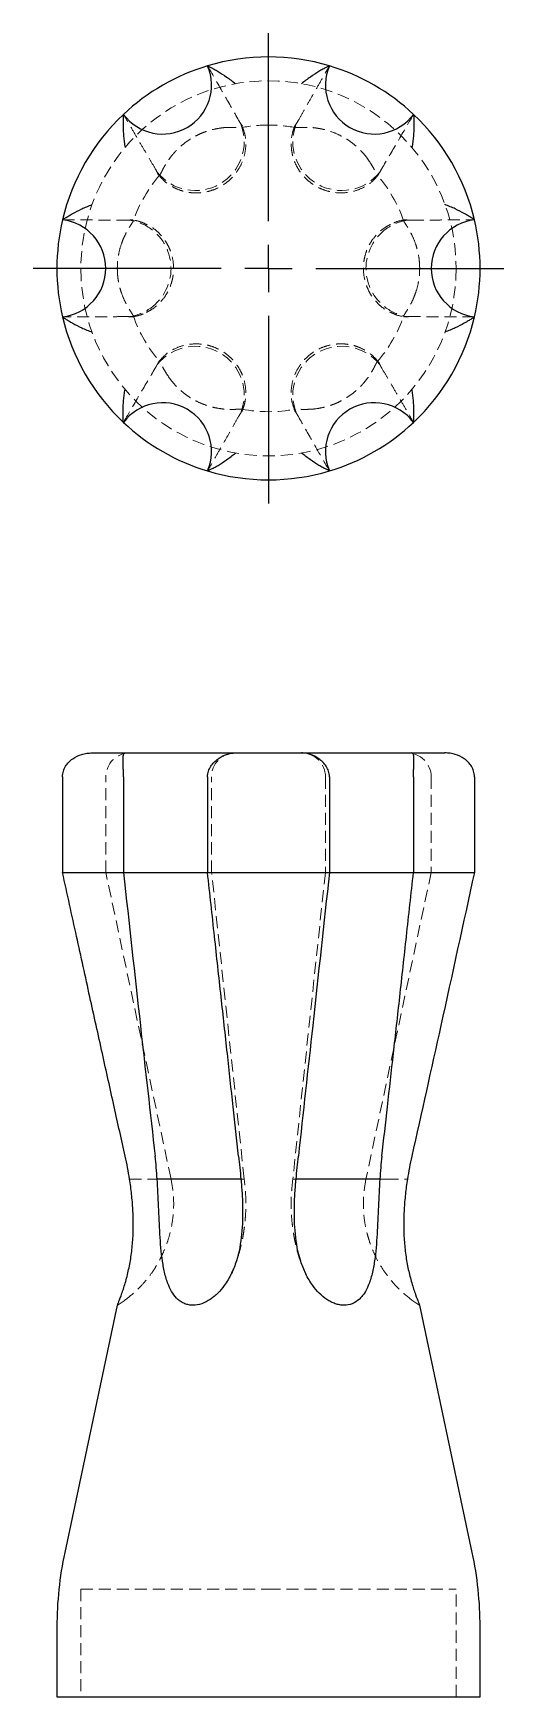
# Model space of a CAD drawing. Header units: millimetres. Extents: x 58 to 245, y 7 to 183.
# Drawn here: x 58.1 to 107.9, y 7 to 182.9 of the extents above; entities that cross this region are included whole.
import ezdxf

# ---------------------------------------------------------------- set-up
doc = ezdxf.new("R2010")
doc.units = ezdxf.units.MM
doc.linetypes.add('HIDDEN', pattern=[1.905, 1.27, -0.635])
doc.layers.add('10', color=7, linetype='Continuous')

# ---------------------------------------------------------------- blocks, each defined once
blk = doc.blocks.new('SW_CENTERMARKSYMBOL_0')
at = {"layer": '10', "color": 0}
for p, q in [((0, 5), (0, 24.86)), ((0, 0), (0, 2.5)), ((-5, 0), (-24.86, 0)), ((0, 0), (-2.5, 0)), ((0, 0), (0, -2.5)), ((0, 0), (2.5, 0)), ((5, 0), (24.86, 0)), ((0, -5), (0, -24.86))]:
    blk.add_line(p, q, dxfattribs=at)

msp = doc.modelspace()

# ---------------------------------------------------------------- linework, layer by layer
at = {"color": 7, "linetype": 'HIDDEN', "lineweight": 18}
for p, q in [((80.24, 173.02), (80.08, 173.27)), ((94.63, 167.9), (94.76, 168.16)), ((70.09, 162.66), (70.1, 162.65)), ((95.91, 153.34), (95.9, 153.35)), ((71.37, 148.1), (71.24, 147.84)), ((85.76, 142.98), (85.92, 142.73)), ((65.81, 94.15), (65.81, 104.25)), ((76.99, 94.15), (76.99, 104.25)), ((89.01, 104.25), (89.01, 94.15)), ((100.19, 104.25), (100.19, 94.15)), ((72.7, 61.73), (65.81, 94.15)), ((80.43, 61.73), (76.99, 94.15)), ((89.01, 94.15), (85.57, 61.73)), ((100.19, 94.15), (93.3, 61.73)), ((68.32, 61.73), (70.55, 61.73)), ((70.55, 61.73), (71.24, 61.73)), ((80.08, 61.73), (80.43, 61.73)), ((80.43, 61.73), (80.43, 61.73)), ((85.57, 61.73), (85.92, 61.73)), ((85.57, 61.73), (85.57, 61.73)), ((94.76, 61.73), (95.45, 61.73)), ((95.45, 61.73), (97.68, 61.73)), ((67.02, 48.37), (67.75, 48.87)), ((98.25, 48.87), (98.98, 48.37)), ((63.17, 18.37), (83, 18.37)), ((63.17, 18.37), (63.17, 7)), ((83, 18.37), (102.83, 18.37)), ((102.83, 7), (102.83, 18.37))]:
    msp.add_line(p, q, dxfattribs=at)
at = {"color": 7, "linetype": 'Continuous', "lineweight": 25}
for p, q in [((64.35, 106.78), (67.84, 106.78)), ((67.84, 106.78), (79.51, 106.78)), ((79.51, 106.78), (86.49, 106.78)), ((86.49, 106.78), (98.16, 106.78)), ((98.16, 106.78), (101.65, 106.78)), ((61.24, 104.25), (61.24, 94.15)), ((67.68, 104.25), (67.68, 94.15)), ((76.56, 104.25), (76.56, 94.15)), ((89.44, 104.25), (89.44, 94.15)), ((98.32, 104.25), (98.32, 94.15)), ((104.76, 104.25), (104.76, 94.15)), ((61.24, 94.15), (67.68, 94.15)), ((76.56, 94.15), (89.44, 94.15)), ((98.32, 94.15), (104.76, 94.15)), ((80.08, 61.73), (71.24, 61.73)), ((94.76, 61.73), (85.92, 61.73)), ((67.02, 48.38), (61.47, 22.26)), ((67.03, 48.38), (67.02, 48.37)), ((98.97, 48.38), (98.96, 48.42)), ((104.53, 22.26), (98.98, 48.38)), ((60.64, 14.38), (60.64, 7)), ((105.36, 7), (105.36, 14.38)), ((60.64, 7), (83, 7)), ((83, 7), (105.36, 7))]:
    msp.add_line(p, q, dxfattribs=at)
at = {"color": 7, "linetype": 'HIDDEN', "lineweight": 18}
msp.add_circle((83, 158), 19.83, dxfattribs=at)
at = {"color": 7, "linetype": 'Continuous', "lineweight": 25}
for centre, radius, start, end in [((71.82, 177.36), 5.16, 216.6335, 23.3665), ((83, 158), 22.36, 106.7329, 133.2671), ((83, 158), 22.36, 73.2671, 106.7329), ((94.18, 177.36), 5.16, 156.6335, 323.3665), ((83, 158), 22.36, 46.7329, 73.2671), ((83, 158), 22.36, 133.2671, 166.7329), ((83, 158), 22.36, 13.2671, 46.7329), ((83, 158), 22.36, 166.7329, 193.2671), ((60.64, 158), 5.16, 276.6335, 83.3665), ((105.36, 158), 5.16, 96.6335, 263.3665), ((83, 158), 22.36, 346.7329, 13.2671), ((83, 158), 22.36, 193.2671, 226.7329), ((83, 158), 22.36, 313.2671, 346.7329), ((71.82, 138.64), 5.16, 336.6335, 143.3665), ((94.18, 138.64), 5.16, 36.6335, 203.3665), ((83, 158), 22.36, 226.7329, 253.2671), ((83, 158), 22.36, 286.7329, 313.2671), ((83, 158), 22.36, 253.2671, 286.7329), ((98.53, 14.38), 37.89, 168, 180), ((67.47, 14.38), 37.89, 0, 12)]:
    msp.add_arc(centre, radius, start, end, dxfattribs=at)
at = {"color": 7, "linetype": 'HIDDEN', "lineweight": 18}
for centre, radius, start, end in [((75.27, 171.39), 5.16, 218.7031, 21.2969), ((83, 158), 15.15, 90, 100.6754), ((83, 158), 15.15, 79.3277, 90), ((90.73, 171.39), 5.16, 158.7031, 321.2969), ((83, 158), 15.15, 139.3271, 160.6732), ((83, 158), 15.15, 19.3232, 40.6747), ((67.54, 158), 5.16, 54.3174, 81.2969), ((67.54, 158), 5.16, 305.6826, 54.3174), ((98.46, 158), 5.16, 125.6826, 234.3174), ((98.46, 158), 5.16, 98.7031, 125.6826), ((67.54, 158), 5.16, 278.7031, 305.6826), ((98.46, 158), 5.16, 234.3174, 261.2969), ((83, 158), 15.15, 199.3253, 220.6759), ((83, 158), 15.15, 319.3274, 340.6752), ((75.27, 144.61), 5.16, 338.7031, 141.2969), ((90.73, 144.61), 5.16, 38.7031, 201.2969), ((83, 158), 15.15, 259.3246, 280.6731), ((68.34, 104.25), 2.53, 90, 180), ((79.51, 104.25), 2.53, 93.5653, 180), ((86.49, 104.25), 2.53, 0, 90), ((97.66, 104.25), 2.53, 0, 90)]:
    msp.add_arc(centre, radius, start, end, dxfattribs=at)
at = {"color": 7, "linetype": 'Continuous', "lineweight": 25}
for points, knots in [([(76.56, 179.41), (76.56, 179.41), (76.6, 179.39), (76.72, 179.34), (76.8, 179.29), (77.01, 179.19), (77.13, 179.13), (77.39, 178.99), (77.53, 178.91), (77.96, 178.65), (78.27, 178.45), (78.73, 178.12), (78.89, 178.01), (79.2, 177.77), (79.36, 177.64), (79.51, 177.52)], [0, 0, 0, 0, 0.125, 0.125, 0.25, 0.25, 0.375, 0.375, 0.5, 0.5, 0.75, 0.75, 0.875, 0.875, 1, 1, 1, 1]), ([(89.44, 179.41), (89.44, 179.41), (89.4, 179.39), (89.28, 179.34), (89.2, 179.29), (88.99, 179.19), (88.87, 179.13), (88.61, 178.99), (88.47, 178.91), (88.04, 178.65), (87.73, 178.45), (87.27, 178.12), (87.11, 178.01), (86.8, 177.77), (86.64, 177.64), (86.49, 177.52)], [0, 0, 0, 0, 0.125, 0.125, 0.25, 0.25, 0.375, 0.375, 0.5, 0.5, 0.75, 0.75, 0.875, 0.875, 1, 1, 1, 1]), ([(67.68, 174.28), (67.68, 174.28), (67.67, 174.24), (67.66, 174.11), (67.66, 174.01), (67.64, 173.78), (67.64, 173.65), (67.63, 173.35), (67.63, 173.19), (67.64, 172.69), (67.66, 172.33), (67.71, 171.75), (67.73, 171.56), (67.78, 171.17), (67.81, 170.98), (67.84, 170.78)], [0, 0, 0, 0, 0.125, 0.125, 0.25, 0.25, 0.375, 0.375, 0.5, 0.5, 0.75, 0.75, 0.875, 0.875, 1, 1, 1, 1]), ([(98.32, 174.28), (98.32, 174.28), (98.33, 174.24), (98.34, 174.11), (98.34, 174.01), (98.36, 173.78), (98.36, 173.65), (98.37, 173.35), (98.37, 173.19), (98.36, 172.69), (98.34, 172.33), (98.29, 171.75), (98.27, 171.56), (98.22, 171.17), (98.19, 170.98), (98.16, 170.78)], [0, 0, 0, 0, 0.125, 0.125, 0.25, 0.25, 0.375, 0.375, 0.5, 0.5, 0.75, 0.75, 0.875, 0.875, 1, 1, 1, 1]), ([(61.24, 163.13), (61.24, 163.13), (61.27, 163.15), (61.38, 163.23), (61.46, 163.28), (61.65, 163.41), (61.77, 163.48), (62.02, 163.63), (62.16, 163.71), (62.6, 163.96), (62.92, 164.13), (63.44, 164.37), (63.62, 164.44), (63.98, 164.6), (64.17, 164.67), (64.35, 164.74)], [0, 0, 0, 0, 0.125, 0.125, 0.25, 0.25, 0.375, 0.375, 0.5, 0.5, 0.75, 0.75, 0.875, 0.875, 1, 1, 1, 1]), ([(104.76, 163.13), (104.76, 163.13), (104.73, 163.15), (104.62, 163.23), (104.54, 163.28), (104.35, 163.41), (104.23, 163.48), (103.98, 163.63), (103.84, 163.71), (103.4, 163.96), (103.08, 164.13), (102.56, 164.37), (102.38, 164.44), (102.02, 164.6), (101.83, 164.67), (101.65, 164.74)], [0, 0, 0, 0, 0.125, 0.125, 0.25, 0.25, 0.375, 0.375, 0.5, 0.5, 0.75, 0.75, 0.875, 0.875, 1, 1, 1, 1]), ([(61.24, 152.87), (61.24, 152.87), (61.27, 152.85), (61.38, 152.77), (61.46, 152.72), (61.65, 152.59), (61.77, 152.52), (62.02, 152.37), (62.16, 152.29), (62.6, 152.04), (62.92, 151.87), (63.44, 151.63), (63.62, 151.56), (63.98, 151.4), (64.17, 151.33), (64.35, 151.26)], [0, 0, 0, 0, 0.125, 0.125, 0.25, 0.25, 0.375, 0.375, 0.5, 0.5, 0.75, 0.75, 0.875, 0.875, 1, 1, 1, 1]), ([(104.76, 152.87), (104.76, 152.87), (104.73, 152.85), (104.62, 152.77), (104.54, 152.72), (104.35, 152.59), (104.23, 152.52), (103.98, 152.37), (103.84, 152.29), (103.4, 152.04), (103.08, 151.87), (102.56, 151.63), (102.38, 151.56), (102.02, 151.4), (101.83, 151.33), (101.65, 151.26)], [0, 0, 0, 0, 0.125, 0.125, 0.25, 0.25, 0.375, 0.375, 0.5, 0.5, 0.75, 0.75, 0.875, 0.875, 1, 1, 1, 1]), ([(67.68, 141.72), (67.68, 141.72), (67.67, 141.76), (67.66, 141.89), (67.66, 141.99), (67.64, 142.22), (67.64, 142.35), (67.63, 142.65), (67.63, 142.81), (67.64, 143.31), (67.66, 143.67), (67.71, 144.25), (67.73, 144.44), (67.78, 144.83), (67.81, 145.02), (67.84, 145.22)], [0, 0, 0, 0, 0.125, 0.125, 0.25, 0.25, 0.375, 0.375, 0.5, 0.5, 0.75, 0.75, 0.875, 0.875, 1, 1, 1, 1]), ([(98.32, 141.72), (98.32, 141.72), (98.33, 141.76), (98.34, 141.89), (98.34, 141.99), (98.36, 142.22), (98.36, 142.35), (98.37, 142.65), (98.37, 142.81), (98.36, 143.31), (98.34, 143.67), (98.29, 144.25), (98.27, 144.44), (98.22, 144.83), (98.19, 145.02), (98.16, 145.22)], [0, 0, 0, 0, 0.125, 0.125, 0.25, 0.25, 0.375, 0.375, 0.5, 0.5, 0.75, 0.75, 0.875, 0.875, 1, 1, 1, 1]), ([(76.56, 136.59), (76.56, 136.59), (76.6, 136.61), (76.72, 136.66), (76.8, 136.71), (77.01, 136.81), (77.13, 136.87), (77.39, 137.01), (77.53, 137.09), (77.96, 137.35), (78.27, 137.55), (78.73, 137.88), (78.89, 137.99), (79.2, 138.23), (79.36, 138.36), (79.51, 138.48)], [0, 0, 0, 0, 0.125, 0.125, 0.25, 0.25, 0.375, 0.375, 0.5, 0.5, 0.75, 0.75, 0.875, 0.875, 1, 1, 1, 1]), ([(89.44, 136.59), (89.44, 136.59), (89.4, 136.61), (89.28, 136.66), (89.2, 136.71), (88.99, 136.81), (88.87, 136.87), (88.61, 137.01), (88.47, 137.09), (88.04, 137.35), (87.73, 137.55), (87.27, 137.88), (87.11, 137.99), (86.8, 138.23), (86.64, 138.36), (86.49, 138.48)], [0, 0, 0, 0, 0.125, 0.125, 0.25, 0.25, 0.375, 0.375, 0.5, 0.5, 0.75, 0.75, 0.875, 0.875, 1, 1, 1, 1]), ([(61.24, 104.25), (61.24, 104.45), (61.27, 104.65), (61.38, 105.02), (61.46, 105.2), (61.65, 105.52), (61.77, 105.67), (62.02, 105.93), (62.16, 106.05), (62.6, 106.36), (62.92, 106.51), (63.44, 106.67), (63.62, 106.71), (63.98, 106.76), (64.17, 106.78), (64.35, 106.78)], [0, 0, 0, 0, 0.125, 0.125, 0.25, 0.25, 0.375, 0.375, 0.5, 0.5, 0.75, 0.75, 0.875, 0.875, 1, 1, 1, 1]), ([(67.68, 104.25), (67.68, 104.45), (67.67, 104.65), (67.66, 105.02), (67.66, 105.2), (67.64, 105.52), (67.64, 105.67), (67.63, 105.93), (67.63, 106.05), (67.64, 106.36), (67.66, 106.51), (67.71, 106.67), (67.73, 106.71), (67.78, 106.76), (67.81, 106.78), (67.84, 106.78)], [0, 0, 0, 0, 0.125, 0.125, 0.25, 0.25, 0.375, 0.375, 0.5, 0.5, 0.75, 0.75, 0.875, 0.875, 1, 1, 1, 1]), ([(76.56, 104.25), (76.56, 104.45), (76.6, 104.65), (76.72, 105.02), (76.8, 105.2), (77.01, 105.52), (77.13, 105.67), (77.39, 105.93), (77.53, 106.05), (77.96, 106.36), (78.27, 106.51), (78.73, 106.67), (78.89, 106.71), (79.2, 106.76), (79.36, 106.78), (79.51, 106.78)], [0, 0, 0, 0, 0.125, 0.125, 0.25, 0.25, 0.375, 0.375, 0.5, 0.5, 0.75, 0.75, 0.875, 0.875, 1, 1, 1, 1]), ([(89.44, 104.25), (89.44, 104.45), (89.4, 104.65), (89.28, 105.02), (89.2, 105.2), (88.99, 105.52), (88.87, 105.67), (88.61, 105.93), (88.47, 106.05), (88.04, 106.36), (87.73, 106.51), (87.27, 106.67), (87.11, 106.71), (86.8, 106.76), (86.64, 106.78), (86.49, 106.78)], [0, 0, 0, 0, 0.125, 0.125, 0.25, 0.25, 0.375, 0.375, 0.5, 0.5, 0.75, 0.75, 0.875, 0.875, 1, 1, 1, 1]), ([(98.32, 104.25), (98.32, 104.45), (98.33, 104.65), (98.34, 105.02), (98.34, 105.2), (98.36, 105.52), (98.36, 105.67), (98.37, 105.93), (98.37, 106.05), (98.36, 106.36), (98.34, 106.51), (98.29, 106.67), (98.27, 106.71), (98.22, 106.76), (98.19, 106.78), (98.16, 106.78)], [0, 0, 0, 0, 0.125, 0.125, 0.25, 0.25, 0.375, 0.375, 0.5, 0.5, 0.75, 0.75, 0.875, 0.875, 1, 1, 1, 1]), ([(104.76, 104.25), (104.76, 104.45), (104.73, 104.65), (104.62, 105.02), (104.54, 105.2), (104.35, 105.52), (104.23, 105.67), (103.98, 105.93), (103.84, 106.05), (103.4, 106.36), (103.08, 106.51), (102.56, 106.67), (102.38, 106.71), (102.02, 106.76), (101.83, 106.78), (101.65, 106.78)], [0, 0, 0, 0, 0.125, 0.125, 0.25, 0.25, 0.375, 0.375, 0.5, 0.5, 0.75, 0.75, 0.875, 0.875, 1, 1, 1, 1]), ([(67.86, 64.13), (67.47, 65.88), (66.66, 69.5), (65.42, 75.12), (64.09, 81.12), (62.69, 87.51), (61.73, 91.89), (61.24, 94.15)], [0, 0, 0, 0, 0.174649, 0.361973, 0.561972, 0.774648, 1, 1, 1, 1]), ([(67.68, 94.15), (68.27, 88.75), (69.37, 78.74), (70.5, 68.74), (71.02, 64.13)], [0, 0, 0, 0, 0.539612, 1, 1, 1, 1]), ([(67.68, 94.15), (67.86, 94.15), (68.07, 94.15), (68.58, 94.15), (68.88, 94.15), (69.57, 94.15), (69.97, 94.15), (70.84, 94.15), (71.32, 94.15), (71.82, 94.15)], [0, 0, 0, 0, 0.25, 0.25, 0.5, 0.5, 0.75, 0.75, 1, 1, 1, 1]), ([(71.82, 94.15), (72.14, 94.15), (72.78, 94.15), (73.73, 94.15), (74.61, 94.15), (75.39, 94.15), (76.03, 94.15), (76.33, 94.15), (76.47, 94.15)], [0, 0, 0, 0, 0.164389, 0.334102, 0.50625, 0.677687, 0.845343, 1, 1, 1, 1]), ([(79.84, 64.13), (79.65, 65.88), (79.25, 69.5), (78.64, 75.12), (77.98, 81.12), (77.28, 87.51), (76.81, 91.89), (76.56, 94.15)], [0, 0, 0, 0, 0.174649, 0.361973, 0.561972, 0.774648, 1, 1, 1, 1]), ([(89.44, 94.15), (88.85, 88.75), (87.76, 78.74), (86.66, 68.74), (86.16, 64.13)], [0, 0, 0, 0, 0.539612, 1, 1, 1, 1]), ([(89.53, 94.15), (89.67, 94.15), (89.97, 94.15), (90.61, 94.15), (91.39, 94.15), (92.27, 94.15), (93.22, 94.15), (93.86, 94.15), (94.18, 94.15)], [0, 0, 0, 0, 0.154654, 0.3223106, 0.4937481, 0.6658967, 0.8356103, 1, 1, 1, 1]), ([(94.18, 94.15), (94.68, 94.15), (95.16, 94.15), (96.03, 94.15), (96.43, 94.15), (97.12, 94.15), (97.42, 94.15), (97.93, 94.15), (98.14, 94.15), (98.32, 94.15)], [0, 0, 0, 0, 0.25, 0.25, 0.5, 0.5, 0.75, 0.75, 1, 1, 1, 1]), ([(94.98, 64.13), (95.18, 65.88), (95.59, 69.5), (96.22, 75.12), (96.89, 81.12), (97.59, 87.51), (98.07, 91.89), (98.32, 94.15)], [0, 0, 0, 0, 0.174649, 0.361973, 0.561972, 0.774648, 1, 1, 1, 1]), ([(104.76, 94.15), (103.58, 88.75), (101.39, 78.74), (99.17, 68.74), (98.14, 64.13)], [0, 0, 0, 0, 0.539612, 1, 1, 1, 1]), ([(67.46, 49.51), (67.59, 49.87), (67.73, 50.29), (67.93, 50.96), (67.99, 51.2), (68.11, 51.68), (68.17, 51.92), (68.33, 52.66), (68.42, 53.17), (68.57, 54.21), (68.62, 54.74), (68.7, 55.81), (68.71, 56.35), (68.72, 57.43), (68.7, 57.97), (68.64, 59.05), (68.59, 59.58), (68.48, 60.66), (68.4, 61.19), (68.32, 61.73)], [0, 0, 0, 0, 0.125, 0.125, 0.1875, 0.1875, 0.25, 0.25, 0.375, 0.375, 0.5, 0.5, 0.625, 0.625, 0.75, 0.75, 0.875, 0.875, 1, 1, 1, 1]), ([(72.46, 50.46), (72.29, 50.86), (72.16, 51.27), (71.95, 52.14), (71.87, 52.59), (71.66, 53.99), (71.59, 54.94), (71.5, 56.4), (71.48, 56.88), (71.44, 57.85), (71.41, 58.34), (71.37, 59.31), (71.35, 59.8), (71.29, 60.76), (71.27, 61.25), (71.24, 61.73)], [0, 0, 0, 0, 0.125, 0.125, 0.25, 0.25, 0.5, 0.5, 0.625, 0.625, 0.75, 0.75, 0.875, 0.875, 1, 1, 1, 1]), ([(80.08, 61.73), (80.13, 61.24), (80.17, 60.76), (80.23, 59.8), (80.25, 59.31), (80.27, 58.34), (80.27, 57.85), (80.24, 56.88), (80.21, 56.39), (80.07, 54.94), (79.9, 53.99), (79.46, 52.62), (79.28, 52.16), (78.86, 51.28), (78.61, 50.86), (78.32, 50.46)], [0, 0, 0, 0, 0.125, 0.125, 0.25, 0.25, 0.375, 0.375, 0.5, 0.5, 0.75, 0.75, 0.875, 0.875, 1, 1, 1, 1]), ([(87.68, 50.46), (87.39, 50.86), (87.15, 51.27), (86.73, 52.14), (86.55, 52.59), (86.1, 53.99), (85.93, 54.94), (85.79, 56.4), (85.76, 56.88), (85.73, 57.85), (85.73, 58.34), (85.75, 59.31), (85.77, 59.8), (85.83, 60.76), (85.87, 61.25), (85.92, 61.73)], [0, 0, 0, 0, 0.125, 0.125, 0.25, 0.25, 0.5, 0.5, 0.625, 0.625, 0.75, 0.75, 0.875, 0.875, 1, 1, 1, 1]), ([(94.76, 61.73), (94.73, 61.24), (94.71, 60.76), (94.65, 59.8), (94.63, 59.31), (94.59, 58.34), (94.56, 57.85), (94.52, 56.88), (94.5, 56.39), (94.41, 54.94), (94.34, 53.99), (94.14, 52.62), (94.06, 52.16), (93.84, 51.28), (93.71, 50.86), (93.54, 50.46)], [0, 0, 0, 0, 0.125, 0.125, 0.25, 0.25, 0.375, 0.375, 0.5, 0.5, 0.75, 0.75, 0.875, 0.875, 1, 1, 1, 1]), ([(97.68, 61.73), (97.6, 61.19), (97.52, 60.66), (97.41, 59.59), (97.36, 59.05), (97.3, 57.97), (97.28, 57.43), (97.29, 56.35), (97.3, 55.81), (97.38, 54.75), (97.43, 54.22), (97.58, 53.17), (97.67, 52.66), (97.88, 51.68), (98, 51.2), (98.2, 50.52), (98.27, 50.3), (98.4, 49.89), (98.47, 49.69), (98.54, 49.51)], [0, 0, 0, 0, 0.125, 0.125, 0.25, 0.25, 0.375, 0.375, 0.5, 0.5, 0.625, 0.625, 0.75, 0.75, 0.875, 0.875, 0.9375, 0.9375, 1, 1, 1, 1]), ([(67.03, 48.38), (67.03, 48.39), (67.05, 48.43), (67.09, 48.55), (67.13, 48.63), (67.21, 48.83), (67.25, 48.94), (67.35, 49.2), (67.41, 49.35), (67.46, 49.51)], [0, 0, 0, 0, 0.25, 0.25, 0.5, 0.5, 0.75, 0.75, 1, 1, 1, 1]), ([(78.32, 50.46), (78.11, 50.17), (77.89, 49.91), (77.52, 49.54), (77.39, 49.43), (77.13, 49.21), (76.99, 49.1), (76.56, 48.82), (76.26, 48.66), (75.63, 48.44), (75.32, 48.39), (74.87, 48.39), (74.71, 48.4), (74.43, 48.46), (74.29, 48.5), (74.02, 48.6), (73.89, 48.67), (73.65, 48.82), (73.54, 48.91), (73.22, 49.19), (73.04, 49.42), (72.71, 49.91), (72.58, 50.17), (72.46, 50.46)], [0, 0, 0, 0, 0.125, 0.125, 0.1875, 0.1875, 0.25, 0.25, 0.375, 0.375, 0.5, 0.5, 0.5625, 0.5625, 0.625, 0.625, 0.6875, 0.6875, 0.75, 0.75, 0.875, 0.875, 1, 1, 1, 1]), ([(93.54, 50.46), (93.42, 50.17), (93.29, 49.91), (93.05, 49.54), (92.96, 49.43), (92.78, 49.21), (92.68, 49.1), (92.36, 48.82), (92.12, 48.66), (91.58, 48.44), (91.3, 48.39), (90.84, 48.39), (90.68, 48.4), (90.37, 48.46), (90.22, 48.5), (89.9, 48.6), (89.75, 48.67), (89.45, 48.82), (89.3, 48.91), (88.88, 49.19), (88.61, 49.42), (88.11, 49.91), (87.89, 50.17), (87.68, 50.46)], [0, 0, 0, 0, 0.125, 0.125, 0.1875, 0.1875, 0.25, 0.25, 0.375, 0.375, 0.5, 0.5, 0.5625, 0.5625, 0.625, 0.625, 0.6875, 0.6875, 0.75, 0.75, 0.875, 0.875, 1, 1, 1, 1]), ([(98.54, 49.51), (98.65, 49.2), (98.75, 48.93), (98.87, 48.63), (98.9, 48.55), (98.95, 48.43), (98.97, 48.39), (98.97, 48.38)], [0, 0, 0, 0, 0.5, 0.5, 0.75, 0.75, 1, 1, 1, 1]), ([(98.98, 48.37), (98.98, 48.37), (98.98, 48.37), (98.98, 48.38), (98.97, 48.38)], [0, 0, 0, 0, 0.119985, 1, 1, 1, 1])]:
    msp.add_open_spline(points, degree=3, knots=knots, dxfattribs=at)
at = {"color": 7, "linetype": 'HIDDEN', "lineweight": 18}
for points, knots in [([(76.56, 179.41), (77.15, 178.38), (78.24, 176.49), (79.34, 174.55), (79.84, 173.66)], [0, 0, 0, 0, 0.539612, 1, 1, 1, 1]), ([(86.16, 173.66), (86.35, 174), (86.75, 174.7), (87.36, 175.78), (88.02, 176.93), (88.72, 178.15), (89.19, 178.98), (89.44, 179.41)], [0, 0, 0, 0, 0.174649, 0.361973, 0.561972, 0.774648, 1, 1, 1, 1]), ([(71.02, 168.56), (70.82, 168.9), (70.41, 169.6), (69.78, 170.67), (69.11, 171.81), (68.41, 173.02), (67.93, 173.85), (67.68, 174.28)], [0, 0, 0, 0, 0.1746492, 0.3619731, 0.5619725, 0.7746479, 1, 1, 1, 1]), ([(98.32, 174.28), (97.73, 173.26), (96.63, 171.37), (95.5, 169.45), (94.98, 168.56)], [0, 0, 0, 0, 0.539612, 1, 1, 1, 1]), ([(71.38, 167.9), (71.57, 167.68), (71.97, 167.2), (72.75, 166.65), (73.6, 166.25), (74.43, 166.04), (75.22, 165.96), (75.98, 166), (76.75, 166.15), (77.5, 166.41), (78.21, 166.8), (78.87, 167.3), (79.49, 167.94), (80.05, 168.79), (80.46, 169.82), (80.64, 170.95), (80.58, 172.05), (80.34, 172.71), (80.23, 173.02)], [0, 0, 0, 0, 0.05986, 0.127728, 0.192961, 0.251718, 0.30258, 0.354138, 0.407428, 0.461857, 0.51675, 0.571401, 0.630766, 0.700165, 0.776536, 0.8559, 0.934079, 1, 1, 1, 1]), ([(72.46, 169.49), (72.58, 169.66), (72.71, 169.84), (72.95, 170.13), (73.04, 170.22), (73.22, 170.43), (73.32, 170.53), (73.64, 170.84), (73.88, 171.05), (74.42, 171.46), (74.7, 171.65), (75.16, 171.92), (75.32, 172), (75.63, 172.16), (75.78, 172.23), (76.1, 172.36), (76.25, 172.41), (76.55, 172.52), (76.7, 172.56), (77.12, 172.68), (77.39, 172.74), (77.89, 172.83), (78.11, 172.86), (78.32, 172.88)], [0, 0, 0, 0, 0.125, 0.125, 0.1875, 0.1875, 0.25, 0.25, 0.375, 0.375, 0.5, 0.5, 0.5625, 0.5625, 0.625, 0.625, 0.6875, 0.6875, 0.75, 0.75, 0.875, 0.875, 1, 1, 1, 1]), ([(78.32, 172.88), (78.58, 172.89), (79.1, 172.92), (79.64, 172.9), (80.02, 172.87), (80.14, 172.88), (80.19, 172.89)], [0, 0, 0, 0, 0.230507, 0.467616, 0.732056, 1, 1, 1, 1]), ([(85.76, 173.01), (85.66, 172.74), (85.45, 172.15), (85.37, 171.2), (85.45, 170.27), (85.68, 169.44), (86, 168.72), (86.41, 168.08), (86.93, 167.49), (87.54, 166.97), (88.22, 166.55), (88.98, 166.23), (89.86, 166.01), (90.87, 165.95), (91.97, 166.1), (93.04, 166.52), (93.96, 167.12), (94.41, 167.66), (94.62, 167.9)], [0, 0, 0, 0, 0.05986, 0.127728, 0.192961, 0.251718, 0.30258, 0.354138, 0.407428, 0.461857, 0.51675, 0.571401, 0.630766, 0.700165, 0.776536, 0.8559, 0.934079, 1, 1, 1, 1]), ([(85.92, 173.27), (85.85, 173.17), (85.77, 173.07), (85.76, 173.02), (85.76, 173.01)], [0, 0, 0, 0, 0.912679, 1, 1, 1, 1]), ([(85.81, 172.89), (85.84, 172.88), (85.92, 172.88), (86.14, 172.89), (86.47, 172.9), (86.95, 172.92), (87.42, 172.89), (87.68, 172.88)], [0, 0, 0, 0, 0.1888553, 0.3781749, 0.5737704, 0.7692281, 1, 1, 1, 1]), ([(87.68, 172.88), (87.89, 172.86), (88.11, 172.83), (88.48, 172.76), (88.61, 172.74), (88.87, 172.68), (89.01, 172.64), (89.44, 172.52), (89.74, 172.42), (90.37, 172.16), (90.68, 172.01), (91.13, 171.75), (91.29, 171.66), (91.57, 171.46), (91.71, 171.36), (91.98, 171.16), (92.11, 171.05), (92.35, 170.84), (92.46, 170.74), (92.78, 170.43), (92.96, 170.23), (93.29, 169.84), (93.42, 169.66), (93.54, 169.49)], [0, 0, 0, 0, 0.125, 0.125, 0.1875, 0.1875, 0.25, 0.25, 0.375, 0.375, 0.5, 0.5, 0.5625, 0.5625, 0.625, 0.625, 0.6875, 0.6875, 0.75, 0.75, 0.875, 0.875, 1, 1, 1, 1]), ([(71.51, 167.87), (71.53, 167.9), (71.58, 167.97), (71.68, 168.16), (71.83, 168.46), (72.05, 168.88), (72.32, 169.28), (72.46, 169.49)], [0, 0, 0, 0, 0.188841, 0.378164, 0.573763, 0.769224, 1, 1, 1, 1]), ([(93.54, 169.49), (93.68, 169.28), (93.97, 168.84), (94.22, 168.36), (94.39, 168.01), (94.46, 167.92), (94.49, 167.87)], [0, 0, 0, 0, 0.2305018, 0.4676058, 0.7320393, 1, 1, 1, 1]), ([(71.24, 168.16), (71.28, 168.05), (71.33, 167.93), (71.37, 167.9), (71.38, 167.89)], [0, 0, 0, 0, 0.9126793, 1, 1, 1, 1]), ([(61.24, 163.13), (62.42, 163.13), (64.61, 163.12), (66.83, 163.1), (67.86, 163.1)], [0, 0, 0, 0, 0.539612, 1, 1, 1, 1]), ([(68.32, 163.11), (68.4, 163.12), (68.48, 163.12), (68.59, 163.13), (68.64, 163.12), (68.7, 163.1), (68.72, 163.09), (68.71, 163.02), (68.7, 162.98), (68.62, 162.86), (68.57, 162.77), (68.42, 162.54), (68.33, 162.4), (68.12, 162.05), (67.99, 161.83), (67.8, 161.43), (67.73, 161.28), (67.59, 160.96), (67.53, 160.79), (67.46, 160.6)], [0, 0, 0, 0, 0.125, 0.125, 0.25, 0.25, 0.375, 0.375, 0.5, 0.5, 0.625, 0.625, 0.75, 0.75, 0.875, 0.875, 0.9375, 0.9375, 1, 1, 1, 1]), ([(70.08, 162.65), (69.87, 162.75), (69.39, 163), (68.85, 163.08), (68.55, 163.13)], [0, 0, 0, 0, 0.424314, 1, 1, 1, 1]), ([(70.1, 153.35), (70.31, 153.46), (70.82, 153.72), (71.5, 154.32), (72.11, 155.06), (72.54, 155.85), (72.8, 156.59), (72.97, 157.48), (72.99, 158.56), (72.75, 159.61), (72.41, 160.4), (72.07, 160.98), (71.63, 161.54), (71.09, 162.05), (70.57, 162.43), (70.22, 162.6), (70.1, 162.65)], [0, 0, 0, 0, 0.062103, 0.149816, 0.234316, 0.312271, 0.380979, 0.438613, 0.546788, 0.658796, 0.715105, 0.771625, 0.832873, 0.89827, 0.96592, 1, 1, 1, 1]), ([(95.9, 162.65), (95.69, 162.54), (95.18, 162.28), (94.5, 161.68), (93.89, 160.94), (93.46, 160.15), (93.2, 159.41), (93.03, 158.52), (93.01, 157.44), (93.25, 156.39), (93.59, 155.6), (93.93, 155.02), (94.37, 154.47), (94.91, 153.95), (95.43, 153.57), (95.78, 153.4), (95.9, 153.35)], [0, 0, 0, 0, 0.062101, 0.149811, 0.234309, 0.312261, 0.380967, 0.438598, 0.54677, 0.658775, 0.715082, 0.771601, 0.832849, 0.898244, 0.965894, 1, 1, 1, 1]), ([(97.46, 163.13), (97.12, 163.08), (96.57, 162.99), (96.09, 162.73), (95.91, 162.64)], [0, 0, 0, 0, 0.629378, 1, 1, 1, 1]), ([(98.54, 160.6), (98.41, 160.98), (98.27, 161.29), (98.07, 161.69), (98.01, 161.81), (97.89, 162.04), (97.83, 162.13), (97.67, 162.4), (97.58, 162.54), (97.43, 162.77), (97.38, 162.86), (97.3, 162.98), (97.29, 163.02), (97.28, 163.09), (97.3, 163.1), (97.36, 163.12), (97.41, 163.13), (97.52, 163.12), (97.6, 163.12), (97.68, 163.11)], [0, 0, 0, 0, 0.125, 0.125, 0.1875, 0.1875, 0.25, 0.25, 0.375, 0.375, 0.5, 0.5, 0.625, 0.625, 0.75, 0.75, 0.875, 0.875, 1, 1, 1, 1]), ([(98.14, 163.1), (98.53, 163.1), (99.34, 163.11), (100.58, 163.11), (101.91, 163.12), (103.31, 163.13), (104.27, 163.13), (104.76, 163.13)], [0, 0, 0, 0, 0.174649, 0.361973, 0.561972, 0.774648, 1, 1, 1, 1]), ([(67.46, 160.6), (67.35, 160.28), (67.25, 159.91), (67.13, 159.3), (67.1, 159.09), (67.05, 158.64), (67.03, 158.41), (67.03, 158.18)], [0, 0, 0, 0, 0.5, 0.5, 0.75, 0.75, 1, 1, 1, 1]), ([(98.97, 158.18), (98.97, 158.41), (98.95, 158.64), (98.91, 159.08), (98.87, 159.3), (98.79, 159.71), (98.75, 159.9), (98.65, 160.26), (98.59, 160.44), (98.54, 160.6)], [0, 0, 0, 0, 0.25, 0.25, 0.5, 0.5, 0.75, 0.75, 1, 1, 1, 1]), ([(67.03, 157.82), (67.03, 157.59), (67.05, 157.36), (67.09, 156.92), (67.13, 156.7), (67.21, 156.29), (67.25, 156.1), (67.35, 155.74), (67.41, 155.56), (67.46, 155.4)], [0, 0, 0, 0, 0.25, 0.25, 0.5, 0.5, 0.75, 0.75, 1, 1, 1, 1]), ([(98.54, 155.4), (98.65, 155.72), (98.75, 156.09), (98.87, 156.7), (98.9, 156.91), (98.95, 157.36), (98.97, 157.59), (98.97, 157.82)], [0, 0, 0, 0, 0.5, 0.5, 0.75, 0.75, 1, 1, 1, 1]), ([(67.46, 155.4), (67.59, 155.02), (67.73, 154.71), (67.93, 154.31), (67.99, 154.19), (68.11, 153.96), (68.17, 153.87), (68.33, 153.6), (68.42, 153.46), (68.57, 153.23), (68.62, 153.14), (68.7, 153.02), (68.71, 152.98), (68.72, 152.91), (68.7, 152.9), (68.64, 152.88), (68.59, 152.87), (68.48, 152.88), (68.4, 152.88), (68.32, 152.89)], [0, 0, 0, 0, 0.125, 0.125, 0.1875, 0.1875, 0.25, 0.25, 0.375, 0.375, 0.5, 0.5, 0.625, 0.625, 0.75, 0.75, 0.875, 0.875, 1, 1, 1, 1]), ([(97.68, 152.89), (97.6, 152.88), (97.52, 152.88), (97.41, 152.87), (97.36, 152.88), (97.3, 152.9), (97.28, 152.91), (97.29, 152.98), (97.3, 153.02), (97.38, 153.14), (97.43, 153.23), (97.58, 153.46), (97.67, 153.6), (97.88, 153.95), (98, 154.17), (98.2, 154.57), (98.27, 154.71), (98.4, 155.03), (98.47, 155.21), (98.54, 155.4)], [0, 0, 0, 0, 0.125, 0.125, 0.25, 0.25, 0.375, 0.375, 0.5, 0.5, 0.625, 0.625, 0.75, 0.75, 0.875, 0.875, 0.9375, 0.9375, 1, 1, 1, 1]), ([(68.54, 152.87), (68.88, 152.92), (69.43, 153.01), (69.91, 153.27), (70.09, 153.36)], [0, 0, 0, 0, 0.629404, 1, 1, 1, 1]), ([(95.92, 153.35), (96.13, 153.25), (96.61, 153), (97.15, 152.92), (97.45, 152.87)], [0, 0, 0, 0, 0.424888, 1, 1, 1, 1]), ([(67.86, 152.9), (67.47, 152.9), (66.66, 152.89), (65.42, 152.89), (64.09, 152.88), (62.69, 152.87), (61.73, 152.87), (61.24, 152.87)], [0, 0, 0, 0, 0.174649, 0.361973, 0.561972, 0.774648, 1, 1, 1, 1]), ([(104.76, 152.87), (103.58, 152.87), (101.39, 152.88), (99.17, 152.9), (98.14, 152.9)], [0, 0, 0, 0, 0.539612, 1, 1, 1, 1]), ([(80.24, 142.99), (80.34, 143.26), (80.55, 143.85), (80.63, 144.8), (80.55, 145.73), (80.32, 146.56), (80, 147.28), (79.59, 147.92), (79.07, 148.51), (78.46, 149.03), (77.78, 149.45), (77.02, 149.77), (76.14, 149.99), (75.13, 150.05), (74.03, 149.9), (72.96, 149.48), (72.04, 148.88), (71.59, 148.34), (71.38, 148.1)], [0, 0, 0, 0, 0.0598599, 0.1277284, 0.1929611, 0.2517178, 0.3025804, 0.3541375, 0.4074283, 0.461857, 0.5167501, 0.5714013, 0.6307662, 0.7001647, 0.7765361, 0.8559, 0.9340788, 1, 1, 1, 1]), ([(94.62, 148.1), (94.43, 148.32), (94.03, 148.8), (93.25, 149.35), (92.4, 149.75), (91.57, 149.96), (90.78, 150.04), (90.02, 150), (89.25, 149.85), (88.5, 149.59), (87.79, 149.2), (87.13, 148.7), (86.51, 148.06), (85.95, 147.21), (85.54, 146.18), (85.36, 145.05), (85.42, 143.95), (85.66, 143.29), (85.77, 142.98)], [0, 0, 0, 0, 0.05986, 0.127728, 0.192961, 0.251718, 0.30258, 0.354138, 0.407428, 0.461857, 0.51675, 0.571401, 0.630766, 0.700165, 0.776536, 0.8559, 0.934079, 1, 1, 1, 1]), ([(72.46, 146.51), (72.32, 146.72), (72.03, 147.16), (71.78, 147.64), (71.61, 147.99), (71.54, 148.08), (71.51, 148.13)], [0, 0, 0, 0, 0.230517, 0.467636, 0.732087, 1, 1, 1, 1]), ([(94.49, 148.13), (94.47, 148.1), (94.42, 148.03), (94.32, 147.84), (94.17, 147.54), (93.95, 147.12), (93.68, 146.72), (93.54, 146.51)], [0, 0, 0, 0, 0.188877, 0.378192, 0.573782, 0.769234, 1, 1, 1, 1]), ([(94.76, 147.84), (94.72, 147.95), (94.67, 148.07), (94.63, 148.1), (94.62, 148.11)], [0, 0, 0, 0, 0.912679, 1, 1, 1, 1]), ([(67.68, 141.72), (68.27, 142.74), (69.37, 144.63), (70.5, 146.55), (71.02, 147.44)], [0, 0, 0, 0, 0.539612, 1, 1, 1, 1]), ([(78.32, 143.12), (78.11, 143.14), (77.89, 143.17), (77.52, 143.24), (77.39, 143.26), (77.13, 143.32), (76.99, 143.36), (76.56, 143.48), (76.26, 143.58), (75.63, 143.84), (75.32, 143.99), (74.87, 144.25), (74.71, 144.34), (74.43, 144.54), (74.29, 144.64), (74.02, 144.84), (73.89, 144.95), (73.65, 145.16), (73.54, 145.26), (73.22, 145.57), (73.04, 145.77), (72.71, 146.16), (72.58, 146.34), (72.46, 146.51)], [0, 0, 0, 0, 0.125, 0.125, 0.1875, 0.1875, 0.25, 0.25, 0.375, 0.375, 0.5, 0.5, 0.5625, 0.5625, 0.625, 0.625, 0.6875, 0.6875, 0.75, 0.75, 0.875, 0.875, 1, 1, 1, 1]), ([(93.54, 146.51), (93.42, 146.34), (93.29, 146.16), (93.05, 145.87), (92.96, 145.78), (92.78, 145.57), (92.68, 145.47), (92.36, 145.16), (92.12, 144.95), (91.58, 144.54), (91.3, 144.35), (90.84, 144.08), (90.68, 144), (90.37, 143.84), (90.22, 143.77), (89.9, 143.64), (89.75, 143.59), (89.45, 143.48), (89.3, 143.44), (88.88, 143.32), (88.61, 143.26), (88.11, 143.17), (87.89, 143.14), (87.68, 143.12)], [0, 0, 0, 0, 0.125, 0.125, 0.1875, 0.1875, 0.25, 0.25, 0.375, 0.375, 0.5, 0.5, 0.5625, 0.5625, 0.625, 0.625, 0.6875, 0.6875, 0.75, 0.75, 0.875, 0.875, 1, 1, 1, 1]), ([(94.98, 147.44), (95.18, 147.1), (95.59, 146.4), (96.22, 145.33), (96.89, 144.19), (97.59, 142.98), (98.07, 142.15), (98.32, 141.72)], [0, 0, 0, 0, 0.174649, 0.361973, 0.561972, 0.774648, 1, 1, 1, 1]), ([(80.19, 143.11), (80.16, 143.12), (80.08, 143.12), (79.86, 143.11), (79.53, 143.1), (79.05, 143.08), (78.58, 143.11), (78.32, 143.12)], [0, 0, 0, 0, 0.188796, 0.378129, 0.573739, 0.769211, 1, 1, 1, 1]), ([(80.08, 142.73), (80.15, 142.83), (80.23, 142.93), (80.24, 142.98), (80.24, 142.99)], [0, 0, 0, 0, 0.912679, 1, 1, 1, 1]), ([(87.68, 143.12), (87.42, 143.11), (86.9, 143.08), (86.36, 143.1), (85.98, 143.13), (85.86, 143.12), (85.81, 143.11)], [0, 0, 0, 0, 0.2304955, 0.4675929, 0.7320191, 1, 1, 1, 1]), ([(79.84, 142.34), (79.65, 142), (79.25, 141.3), (78.64, 140.22), (77.98, 139.07), (77.28, 137.85), (76.81, 137.02), (76.56, 136.59)], [0, 0, 0, 0, 0.174649, 0.361973, 0.561972, 0.774648, 1, 1, 1, 1]), ([(89.44, 136.59), (88.85, 137.62), (87.76, 139.51), (86.66, 141.45), (86.16, 142.34)], [0, 0, 0, 0, 0.539612, 1, 1, 1, 1]), ([(67.75, 48.87), (68.16, 49.18), (68.92, 49.78), (69.86, 50.76), (70.6, 51.69), (71.15, 52.53), (71.55, 53.25), (71.88, 53.95), (72.21, 54.74), (72.54, 55.74), (72.82, 56.97), (72.99, 58.4), (72.99, 60.02), (72.8, 61.14), (72.7, 61.73)], [0, 0, 0, 0, 0.1048876, 0.1987926, 0.2804343, 0.3490391, 0.4040512, 0.4503764, 0.5087064, 0.5811094, 0.6672927, 0.7665918, 0.878014, 1, 1, 1, 1]), ([(79.09, 51.79), (79.15, 51.92), (79.39, 52.39), (79.69, 53.22), (79.98, 54.16), (80.15, 54.89), (80.27, 55.45), (80.34, 55.87), (80.4, 56.26), (80.47, 56.77), (80.54, 57.42), (80.6, 58.28), (80.61, 59.28), (80.58, 60.46), (80.48, 61.29), (80.43, 61.73)], [0, 0, 0, 0, 0.04683, 0.170119, 0.268624, 0.34255, 0.394154, 0.43556, 0.469171, 0.509271, 0.583156, 0.660523, 0.756536, 0.87059, 1, 1, 1, 1]), ([(85.57, 61.73), (85.52, 61.27), (85.42, 60.39), (85.38, 59.1), (85.42, 57.96), (85.5, 56.97), (85.61, 56.16), (85.72, 55.51), (85.82, 55.04), (85.92, 54.6), (86.04, 54.11), (86.19, 53.6), (86.37, 53.06), (86.59, 52.49), (86.77, 52.07), (86.88, 51.84)], [0, 0, 0, 0, 0.1357356, 0.2601644, 0.3703747, 0.4661557, 0.5468619, 0.6117332, 0.6605339, 0.6933153, 0.7461416, 0.8114056, 0.8561356, 0.9200385, 1, 1, 1, 1]), ([(93.3, 61.73), (93.21, 61.22), (93.04, 60.27), (93.01, 58.89), (93.08, 57.71), (93.24, 56.72), (93.43, 55.91), (93.65, 55.16), (93.94, 54.36), (94.37, 53.4), (94.98, 52.3), (95.82, 51.13), (96.9, 49.93), (97.78, 49.23), (98.25, 48.87)], [0, 0, 0, 0, 0.105405, 0.1996999, 0.2816527, 0.3505365, 0.4058458, 0.4521847, 0.5103633, 0.5826401, 0.6686603, 0.7676845, 0.8786658, 1, 1, 1, 1]), ([(98.66, 49.17), (98.65, 49.19), (98.61, 49.29), (98.57, 49.42), (98.54, 49.51)], [0, 0, 0, 0, 0.265771, 1, 1, 1, 1])]:
    msp.add_open_spline(points, degree=3, knots=knots, dxfattribs=at)
for points in [[(80.08, 173.27), (80.01, 173.37), (79.93, 173.51), (79.84, 173.66)], [(86.16, 173.66), (86.07, 173.51), (85.99, 173.37), (85.92, 173.27)], [(71.02, 168.56), (71.11, 168.41), (71.18, 168.28), (71.24, 168.16)], [(94.76, 168.16), (94.82, 168.28), (94.89, 168.41), (94.98, 168.56)], [(67.86, 163.1), (68.04, 163.1), (68.19, 163.1), (68.32, 163.11)], [(97.68, 163.11), (97.81, 163.1), (97.96, 163.1), (98.14, 163.1)], [(67.03, 157.82), (67.02, 157.94), (67.02, 158.06), (67.03, 158.18)], [(98.97, 158.18), (98.98, 158.06), (98.98, 157.94), (98.97, 157.82)], [(68.32, 152.89), (68.19, 152.9), (68.04, 152.9), (67.86, 152.9)], [(98.14, 152.9), (97.96, 152.9), (97.81, 152.9), (97.68, 152.89)], [(71.24, 147.84), (71.18, 147.72), (71.11, 147.59), (71.02, 147.44)], [(94.98, 147.44), (94.89, 147.59), (94.82, 147.72), (94.76, 147.84)], [(79.84, 142.34), (79.93, 142.49), (80.01, 142.63), (80.08, 142.73)], [(85.92, 142.73), (85.99, 142.63), (86.07, 142.49), (86.16, 142.34)]]:
    msp.add_open_spline(points, degree=3, dxfattribs=at)
at = {"color": 7, "linetype": 'Continuous', "lineweight": 25}
for points in [[(68.32, 61.73), (68.19, 62.53), (68.04, 63.34), (67.86, 64.13)], [(71.24, 61.73), (71.18, 62.53), (71.11, 63.34), (71.02, 64.13)], [(79.84, 64.13), (79.93, 63.34), (80.01, 62.53), (80.08, 61.73)], [(85.92, 61.73), (85.99, 62.53), (86.07, 63.34), (86.16, 64.13)], [(94.98, 64.13), (94.89, 63.34), (94.82, 62.53), (94.76, 61.73)], [(98.14, 64.13), (97.96, 63.34), (97.81, 62.53), (97.68, 61.73)]]:
    msp.add_open_spline(points, degree=3, dxfattribs=at)

# ---------------------------------------------------------------- block references
at = {"layer": '10'}
msp.add_blockref('SW_CENTERMARKSYMBOL_0', (83, 158), dxfattribs=at)

doc.saveas('drawing.dxf')
